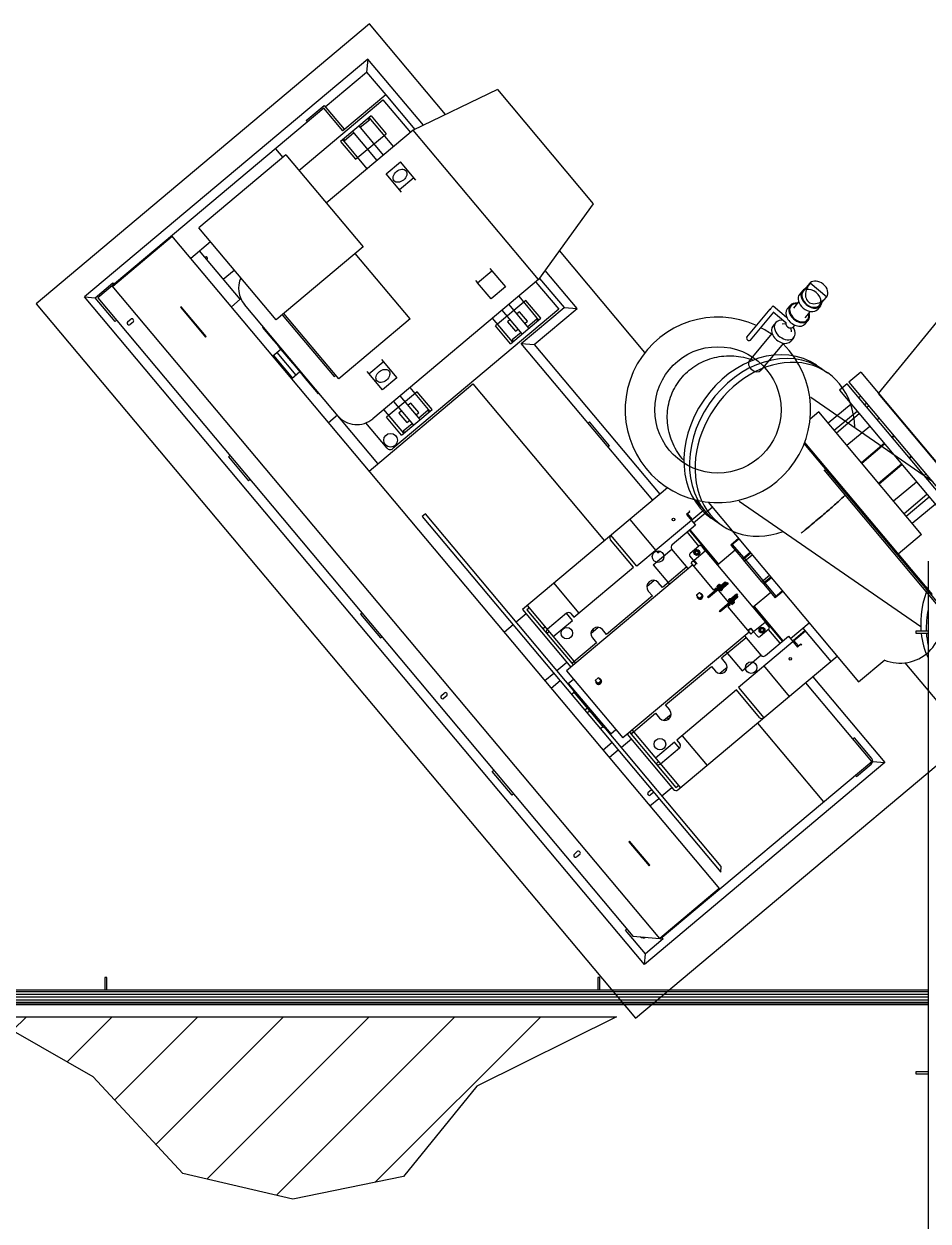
# Model space of a CAD drawing. Header units: metres. Extents: x 0 to 63075, y 0 to 44550.
# Drawn here: x 58190 to 58627, y 36761 to 37339 of the extents above; entities that cross this region are included whole.
import ezdxf

# ---------------------------------------------------------------- set-up
doc = ezdxf.new("R2010")
doc.units = ezdxf.units.M
doc.header["$LTSCALE"] = 75
for name, color, linetype in [('GSB', 7, 'Continuous'), ('ML6', 1, 'Continuous'), ('SL1', 8, 'Continuous')]:
    doc.layers.add(name, color=color, linetype=linetype)

# ---------------------------------------------------------------- blocks, each defined once
blk = doc.blocks.new('A$C6bae614f')
at = {"layer": 'SL1'}
h = blk.add_hatch(dxfattribs=at)
h.set_pattern_fill('_USER', color=256, scale=195, angle=44.9981, style=0, pattern_type=0)
h.set_pattern_definition([(44.99813, (326091.56, -18363.04), (-137.8813, 137.89033), [])])
h.paths.add_polyline_path([(401544.6, 20273.8), (403565.6, 20273.7), (403117.1, 20050.1), (402880.6, 19759.8), (402524.8, 19687), (402170.7, 19769.5), (401881.8, 20080.2)])
for p, q in [((402771, 23467.3), (401698.6, 22567.4)), ((403015.7, 23175.7), (402771, 23467.3)), ((402765.8, 23354.5), (401854.2, 22589.6)), ((402765.8, 23354.5), (402762.1, 23312.2)), ((402944.7, 23141.3), (402765.8, 23354.5)), ((402628.8, 23200.4), (402762.1, 23312.2)), ((402762.1, 23312.2), (402823.3, 23239.4)), ((402543.7, 22996.3), (402814.4, 23223.5)), ((402823.3, 23239.4), (402685.4, 23123.7)), ((402814.4, 23223.5), (402903, 23117.9)), ((402823.3, 23239.4), (402916.8, 23127.9)), ((403182.8, 23256.3), (402912.1, 23125.6)), ((403182.8, 23256.3), (403491.3, 22888.6)), ((402624.2, 23196.5), (401896.5, 22585.9)), ((402567.5, 23156.8), (402625, 23205)), ((402685.4, 23123.7), (402624.2, 23196.5)), ((402625, 23205), (402689.3, 23128.4)), ((402567.5, 23156.8), (402571.4, 23152.2)), ((402776.2, 23171.8), (402678.1, 23089.5)), ((402741.7, 23135.1), (402770.8, 23159.4)), ((402770.8, 23159.4), (402766.9, 23164)), ((402769.3, 23166), (402848.2, 23072)), ((402776.2, 23171.8), (402824.4, 23114.3)), ((402912.1, 23125.6), (402632.2, 22890.8)), ((402684.7, 23124.5), (402689.3, 23128.4)), ((402691.2, 23092.7), (402720.3, 23117.1)), ((402716.4, 23121.7), (402795.3, 23027.6)), ((402726.3, 23032.1), (402824.4, 23114.3)), ((402816.8, 23045.6), (402737.9, 23139.7)), ((402912.2, 23125.6), (402912.1, 23125.6)), ((403315.6, 22644.8), (402912.2, 23125.6)), ((402678.1, 23089.5), (402726.3, 23032.1)), ((402763.9, 23001.3), (402685, 23095.3)), ((402687.4, 23097.3), (402691.2, 23092.7)), ((402501.9, 23046.1), (402222.2, 22811.4)), ((402468.7, 23066), (402492.3, 23038)), ((402501.9, 23046.1), (402750.4, 22750)), ((402824.7, 22985.6), (402870.7, 23024.1)), ((402920.4, 22964.9), (402870.7, 23024.1)), ((402874.4, 22926.4), (402824.7, 22985.6)), ((402914.3, 22972.2), (402868.3, 22933.6)), ((403491.3, 22888.6), (403315.6, 22644.8)), ((402470.6, 22515.3), (402222.2, 22811.4)), ((401944.9, 22623.9), (402136.4, 22784.6)), ((403898.3, 20684.6), (402135.1, 22786.1)), ((402259.8, 22766.6), (402196.2, 22713.3)), ((402355.1, 22581.5), (402224.6, 22737)), ((402750.4, 22750), (402470.6, 22515.3)), ((402902.2, 22518.3), (402725.4, 22729)), ((403657.7, 22410.5), (403382.8, 22738.1)), ((402300.7, 22646.3), (402335.9, 22675.8)), ((403315.6, 22644.8), (402782, 22197.1)), ((403118.8, 22635), (403164.8, 22673.6)), ((403158.7, 22680.9), (403208.4, 22621.7)), ((403315.6, 22644.8), (403315.6, 22644.8)), ((403318.6, 22649), (403397.2, 22555.3)), ((403439.5, 22551.6), (403336.7, 22674.1)), ((401888, 22586.6), (401945.5, 22634.8)), ((403705.5, 20525.5), (401943.6, 22625.4)), ((401949.3, 22630.2), (401945.5, 22634.8)), ((403112.8, 22642.3), (403118.8, 22635)), ((403162.4, 22583.1), (403118.8, 22635)), ((403208.4, 22621.7), (403162.4, 22583.1)), ((403306.4, 22637.1), (403380, 22549.3)), ((404164.3, 22608.8), (404154.9, 22597.5)), ((404166.8, 22606.8), (404189, 22633.3)), ((404189.8, 22634.2), (404242.7, 22589.8)), ((401698.6, 22567.4), (403626.8, 20269.2)), ((401854.2, 22589.6), (401888, 22586.6)), ((403656, 20442.2), (401854.2, 22589.6)), ((401952.3, 22510), (401888, 22586.6)), ((401896.5, 22585.9), (403618.9, 20533.1)), ((402326.7, 22557.8), (402355.1, 22581.5)), ((402357.3, 22583.4), (402355.1, 22581.5)), ((403274.3, 22578.1), (403176.3, 22495.8)), ((403251.6, 22591.2), (403315.6, 22514.9)), ((403322.5, 22520.6), (403274.3, 22578.1)), ((404152.2, 22573.2), (404135.5, 22553.3)), ((404219.7, 22562.4), (404241.9, 22588.8)), ((404409.4, 22278.6), (404666.7, 22594.1)), ((402165.5, 22557.7), (402163.2, 22555.8)), ((402163.2, 22555.8), (402243.6, 22460.1)), ((402245.9, 22462), (402165.5, 22557.7)), ((402798.6, 22053), (402368.7, 22565.3)), ((402490.5, 22531.9), (402657.6, 22332.7)), ((402672.3, 22325.5), (402495.6, 22536.2)), ((403380, 22549.3), (402845.9, 22101.1)), ((403262.8, 22470.5), (403198.7, 22546.8)), ((403284.2, 22488.5), (403220.2, 22564.8)), ((403254.1, 22541.5), (403245.7, 22534.5)), ((403279.8, 22510.9), (403254.1, 22541.5)), ((403259.4, 22439.6), (403397.2, 22555.3)), ((403301.6, 22435.9), (403439.5, 22551.6)), ((403397.2, 22555.3), (403439.5, 22551.6)), ((403985.3, 22459.7), (404060.7, 22549.5)), ((403996.8, 22450.1), (404072.2, 22539.9)), ((404060.7, 22549.5), (404070.3, 22561)), ((404060.7, 22549.5), (404062.3, 22548.1)), ((404070.3, 22561), (404113.7, 22524.6)), ((404070.5, 22541.2), (404111, 22507.3)), ((404115.6, 22550.7), (404125.1, 22562)), ((404189.2, 22542.2), (404172.5, 22522.3)), ((404222.1, 22560.3), (404212.7, 22549)), ((401952.3, 22510), (401956.9, 22513.9)), ((401993.5, 22509.9), (402002.7, 22517.6)), ((402010.4, 22508.4), (402001.2, 22500.7)), ((402427.3, 22490.8), (402429.6, 22492.7)), ((402427.3, 22490.8), (402462.2, 22449.2)), ((402902.2, 22518.3), (402672.3, 22325.5)), ((403231.4, 22444.2), (403167.3, 22520.5)), ((403224.5, 22438.4), (403176.3, 22495.8)), ((403224.2, 22516.5), (403215.8, 22509.4)), ((403215.8, 22509.4), (403241.5, 22478.8)), ((403224.5, 22438.4), (403322.5, 22520.6)), ((403271.4, 22503.8), (403279.8, 22510.9)), ((403309.4, 22517.5), (403280.4, 22493.1)), ((403313.3, 22512.9), (403309.4, 22517.5)), ((404078.6, 22506.7), (404069.2, 22495.4)), ((404110.9, 22502.8), (404098.7, 22501.5)), ((404173.4, 22502.3), (404182.9, 22513.5)), ((402228, 22483.3), (402225.7, 22481.4)), ((402245.9, 22462), (402243.6, 22460.1)), ((402453, 22460.1), (402455.3, 22462)), ((402462.2, 22449.2), (402464.5, 22451.1)), ((403258.9, 22475.1), (403229.9, 22450.7)), ((403241.5, 22478.8), (403249.9, 22485.8)), ((404066.5, 22471.1), (403993.5, 22384.1)), ((404127, 22489.2), (404127.8, 22477.1)), ((404136.4, 22458.2), (404127, 22446.9)), ((402486.2, 22420.6), (402460.1, 22398.7)), ((402463.3, 22447.8), (402462.2, 22449.2)), ((402465.6, 22449.8), (402463.3, 22447.8)), ((402463.3, 22447.8), (402479, 22429.2)), ((402479.7, 22433), (402477.4, 22431.1)), ((402479, 22429.2), (402477.4, 22431.1)), ((402479, 22429.2), (402481.3, 22431.1)), ((402479, 22429.2), (402479.9, 22428)), ((402479.9, 22428), (402482.2, 22429.9)), ((402479.9, 22428), (402523.4, 22376.3)), ((402492.6, 22412.9), (402494.9, 22414.9)), ((402494.5, 22410.6), (402492.6, 22412.9)), ((402496.8, 22412.6), (402494.5, 22410.6)), ((403229.9, 22450.7), (403233.7, 22446.1)), ((403233.7, 22446.1), (403231.4, 22444.2)), ((403259.4, 22439.6), (403301.6, 22435.9)), ((403682.6, 21935.1), (403259.4, 22439.6)), ((403301.6, 22435.9), (403705.6, 21954.4)), ((404103.5, 22440.1), (404030.5, 22353.1)), ((402462.4, 22400.6), (402523.5, 22327.9)), ((402535.4, 22337.9), (402474.3, 22410.6)), ((402510.2, 22396.6), (402507.9, 22394.7)), ((402512.4, 22394.1), (402510.1, 22392.1)), ((402523.4, 22376.3), (402525.7, 22378.2)), ((402525.5, 22373.7), (402523.4, 22376.3)), ((402527.8, 22375.7), (402525.5, 22373.7)), ((402769.5, 22341.9), (402815.5, 22380.5)), ((402809.4, 22387.8), (402859.1, 22328.6)), ((402547.2, 22347.8), (402521.2, 22326)), ((402525.5, 22373.7), (402553.5, 22340.4)), ((402538.9, 22357.8), (402541.2, 22359.7)), ((402543.1, 22357.4), (402540.8, 22355.5)), ((402553.5, 22340.4), (402555.8, 22342.3)), ((402553.5, 22340.4), (402556.1, 22337.3)), ((402554.5, 22339.2), (402556.8, 22341.1)), ((402558.4, 22339.2), (402556.1, 22337.3)), ((402556.1, 22337.3), (402570.1, 22320.6)), ((402657.6, 22332.7), (402662.7, 22337)), ((402813.1, 22290), (402763.4, 22349.2)), ((404209.8, 22369.4), (404245.4, 22344.9)), ((404352.2, 22346.7), (404313.9, 22314.6)), ((404352.2, 22346.7), (404695.1, 21938.1)), ((402570.1, 22320.6), (402572.4, 22322.5)), ((402570.1, 22320.6), (402571.2, 22319.2)), ((402571.2, 22319.2), (402573.5, 22321.2)), ((402571.2, 22319.2), (402606.1, 22277.6)), ((402580.4, 22308.3), (402582.7, 22310.2)), ((402770.2, 22029.2), (403103.8, 22309.1)), ((402859.1, 22328.6), (402813.1, 22290)), ((402901.5, 22297.4), (402965.5, 22221.1)), ((403103.8, 22309.1), (403527.1, 21804.6)), ((404308.6, 22309.6), (404284.1, 22289)), ((404652.5, 21899.7), (404308.6, 22309.6)), ((404313.9, 22314.6), (404656.7, 21906)), ((402606.1, 22277.6), (402608.4, 22279.6)), ((402924.2, 22284.4), (402826.2, 22202.1)), ((402934.1, 22194.8), (402870.1, 22271.1)), ((402972.4, 22226.9), (402924.2, 22284.4)), ((404191.3, 22266.5), (404584.6, 21995.1)), ((404284.1, 22289), (404628, 21879.2)), ((404345.4, 22265.8), (404350.9, 22270.4)), ((404637.9, 22006.2), (404409.4, 22278.6)), ((402881.3, 22150.4), (402817.2, 22226.7)), ((402848.7, 22253.1), (402912.7, 22176.8)), ((402874.1, 22222.7), (402865.7, 22215.7)), ((402874.4, 22144.6), (402972.4, 22226.9)), ((402904, 22247.8), (402895.6, 22240.7)), ((402929.7, 22217.2), (402904, 22247.8)), ((402959.3, 22223.7), (402930.3, 22199.4)), ((402963.2, 22219.1), (402959.3, 22223.7)), ((404247.5, 22183.7), (404320.9, 22245.2)), ((404266.8, 22160.7), (404340.1, 22222.2)), ((404364.6, 22242.8), (404370.2, 22247.5)), ((404371.7, 22234.4), (404377.2, 22239.1)), ((402668.1, 22208.5), (402639.7, 22184.7)), ((402828, 22102.7), (402759.8, 22184)), ((402874.4, 22144.6), (402826.2, 22202.1)), ((402865.7, 22215.7), (402891.4, 22185)), ((402891.4, 22185), (402899.8, 22192.1)), ((402921.3, 22210.1), (402929.7, 22217.2)), ((403479, 22187.2), (403474.4, 22183.3)), ((403543.2, 22110.6), (403479, 22187.2)), ((404217.3, 22219.7), (404189.2, 22196.1)), ((404548.1, 21825.4), (404217.3, 22219.7)), ((404273.8, 22152.3), (404347.1, 22213.9)), ((404405.3, 22194.4), (404410.8, 22199)), ((402908.8, 22181.4), (402879.8, 22157)), ((402879.8, 22157), (402883.6, 22152.4)), ((402883.6, 22152.4), (402881.3, 22150.4)), ((404307.4, 22112.3), (404380.8, 22173.8)), ((404451.8, 22138.9), (404457.4, 22143.6)), ((403543.2, 22110.6), (403538.6, 22106.7)), ((404616.1, 21586.6), (404170.4, 22117.8)), ((404171.6, 22120.8), (404581.9, 21631.9)), ((404354, 22056.8), (404427.3, 22118.3)), ((404355.7, 22054.7), (404429, 22116.3)), ((404453.6, 22136.8), (404459.1, 22141.5)), ((402322.1, 22078.6), (402317.5, 22074.8)), ((402317.5, 22074.8), (402381.8, 21998.1)), ((404507.5, 22072.5), (404513.1, 22077.2)), ((404509.3, 22070.4), (404514.8, 22075.1)), ((404233.5, 22032.8), (404611.3, 21582.5)), ((404409.7, 21990.4), (404483, 22051.9)), ((404411.4, 21988.3), (404484.8, 22049.9)), ((402381.8, 21998.1), (402386.4, 22002)), ((404457.9, 21932.8), (404531.3, 21994.4)), ((404555.8, 22015), (404561.4, 22019.6)), ((403730.4, 21975.2), (403264, 21583.8)), ((404491.6, 21892.8), (404564.9, 21954.3)), ((403813.6, 21862.3), (403874.1, 21913)), ((403820, 21936.3), (403853.8, 21896)), ((403860.6, 21929.1), (404345.2, 21351.5)), ((403960.5, 21932), (404545.3, 21528.6)), ((404498.6, 21884.4), (404571.9, 21946)), ((404517.9, 21861.4), (404591.2, 21923)), ((402951, 21891.5), (402941, 21883.2)), ((402941, 21883.2), (403901.6, 20738.3)), ((403429.8, 21320.9), (402951, 21891.5)), ((403609.2, 21873.5), (403692.8, 21773.9)), ((403847.4, 21903.7), (403631.7, 21722.7)), ((403800.2, 21896.9), (403791, 21889.2)), ((403791, 21889.2), (403820, 21854.6)), ((403794.9, 21892.3), (403802.5, 21898.8)), ((403811, 21873.1), (403794.9, 21892.3)), ((403800.5, 21901.2), (403800.2, 21896.9)), ((403802.5, 21898.8), (403800.5, 21901.2)), ((403870.9, 21878.1), (403906.4, 21853.6)), ((403820, 21854.6), (403745.7, 21792.2)), ((403893.5, 21728.1), (403800.9, 21838.5)), ((403802, 21839.5), (403894.6, 21729.1)), ((403620.9, 21720.1), (403546.9, 21808.2)), ((403631.7, 21722.7), (403548.2, 21822.3)), ((403793.2, 21832.1), (403830.5, 21787.7)), ((403959, 21811.9), (403934.1, 21791)), ((403960.2, 21810.4), (403935.3, 21789.5)), ((404548.1, 21825.4), (404472.6, 21762.1)), ((403684.3, 21727.7), (403744.5, 21778.2)), ((403694.7, 21771.6), (403699.2, 21766.3)), ((403699.2, 21766.3), (403705.3, 21771.4)), ((403797.2, 21715.3), (403744.5, 21778.2)), ((403803.3, 21764.9), (403830.9, 21788)), ((403815.9, 21742.1), (403851.9, 21772.3)), ((403819.1, 21766.2), (403821.1, 21771.7)), ((403819.1, 21766.2), (403822.8, 21761.8)), ((403821.1, 21771.7), (403823.8, 21772.1)), ((403822.8, 21761.8), (403825.8, 21762.3)), ((403826.8, 21772.7), (403823.8, 21772.1)), ((403828.5, 21762.8), (403825.8, 21762.3)), ((403826.8, 21772.7), (403830.5, 21768.2)), ((403830.5, 21768.2), (403828.5, 21762.8)), ((403839.3, 21787.3), (403850.9, 21773.5)), ((403850.9, 21773.5), (403851.9, 21772.3)), ((403853, 21773.3), (403851.8, 21772.3)), ((404045.2, 21544.2), (403853, 21773.3)), ((403948.3, 21774.1), (403892, 21726.9)), ((403934.1, 21791), (403935.3, 21789.5)), ((403935.3, 21789.5), (403971.1, 21746.9)), ((403939.9, 21793.3), (403938.7, 21794.8)), ((403975.6, 21750.8), (403939.9, 21793.3)), ((403971.1, 21746.9), (403995.9, 21767.8)), ((403973, 21744.6), (403997.9, 21765.5)), ((403975.6, 21750.8), (403995.9, 21767.8)), ((403977.6, 21739.1), (404002.5, 21760)), ((403811.3, 21727.2), (403405.3, 21386.6)), ((403428.6, 21558.8), (403620.9, 21720.1)), ((403684.3, 21727.7), (403737, 21664.9)), ((403792.7, 21720.7), (403713.8, 21654.5)), ((403814.1, 21742.6), (403802.5, 21756.4)), ((403815.1, 21741.5), (403805.9, 21733.8)), ((403879.5, 21646), (403805.9, 21733.8)), ((403815.1, 21741.5), (403814.1, 21742.6)), ((403815.9, 21742.1), (403814.3, 21740.8)), ((403823.4, 21730), (403814.3, 21740.8)), ((403815.3, 21739.6), (403816.8, 21740.9)), ((403816.8, 21740.9), (403815.3, 21739.6)), ((403824.9, 21731.3), (403815.9, 21742.1)), ((403815.9, 21724.9), (403821.3, 21729.4)), ((403815.9, 21724.9), (403816.5, 21724.2)), ((403821.9, 21728.7), (403816.5, 21724.2)), ((403821.9, 21728.7), (403821.3, 21729.4)), ((403824.9, 21731.3), (403823.4, 21730)), ((403975.6, 21750.8), (403971.1, 21746.9)), ((403973, 21744.6), (403971.1, 21746.9)), ((403973, 21744.6), (404033.2, 21672.9)), ((403975.6, 21750.8), (403977.6, 21748.5)), ((404037.8, 21676.8), (403977.6, 21748.5)), ((404568.7, 21739.7), (404568.6, 18493.3)), ((404033.2, 21672.9), (404058.1, 21693.8)), ((404062.7, 21688.2), (404037.8, 21667.3)), ((404064.6, 21685.9), (404039.7, 21665.1)), ((403445.4, 21572.9), (403365.1, 21668.7)), ((403663.6, 21658.1), (403686.8, 21677.6)), ((403668.4, 21643.2), (403681.6, 21627.5)), ((403713.8, 21654.5), (403700.6, 21670.2)), ((403859.3, 21624.9), (403916, 21672.5)), ((403919.1, 21668.8), (403862.4, 21621.3)), ((403887.1, 21652.5), (403879.5, 21646)), ((403887.1, 21652.5), (403889.2, 21650)), ((403903.3, 21663.4), (403888.9, 21651.3)), ((403889.1, 21652.1), (403888.9, 21651.3)), ((403888.9, 21651.3), (403889.7, 21650.4)), ((403889.1, 21652.1), (403902.5, 21663.4)), ((403891.3, 21659.4), (403889.3, 21657.7)), ((403889.5, 21657.4), (403889.3, 21657.7)), ((403889.3, 21657.7), (403889.3, 21657.7)), ((403889.5, 21657.4), (403891.6, 21654.9)), ((403896.9, 21664.1), (403891.3, 21659.4)), ((403891.6, 21654.9), (403899.3, 21661.3)), ((403892, 21655.3), (403892.4, 21654.9)), ((403892.3, 21646.3), (403892.9, 21645.6)), ((403892.9, 21645.6), (403922.1, 21670.1)), ((403892.9, 21645.6), (403926.3, 21605.7)), ((403893.4, 21660.6), (403895.4, 21658.1)), ((403925.2, 21666.4), (403896, 21641.9)), ((403897.2, 21663.8), (403896.9, 21664.1)), ((403896.9, 21664.1), (403896.9, 21664.1)), ((403899.3, 21661.3), (403897.2, 21663.8)), ((403898.3, 21650.1), (403897.7, 21650.9)), ((403899.2, 21660.6), (403898.8, 21661)), ((403902.5, 21645.1), (403901.4, 21646.5)), ((403902.2, 21654.6), (403902.8, 21653.9)), ((403903.3, 21663.4), (403902.5, 21663.4)), ((403902.5, 21645.1), (403907, 21648.9)), ((403902.5, 21645.1), (403903.9, 21645)), ((403904.1, 21662.4), (403903.3, 21663.4)), ((403906.9, 21647.5), (403903.9, 21645)), ((403905.9, 21650.2), (403907, 21648.9)), ((403906.9, 21647.5), (403907, 21648.9)), ((403916, 21672.5), (403919.1, 21668.8)), ((403922.1, 21670.1), (403925.2, 21666.4)), ((404033.2, 21672.9), (404037.8, 21667.3)), ((404042.4, 21671.2), (404037.8, 21676.8)), ((404039.7, 21665.1), (404037.8, 21667.3)), ((404037.8, 21667.3), (404039.7, 21665.1)), ((404039.7, 21665.1), (404075.5, 21622.5)), ((404080.1, 21626.3), (404042.4, 21671.2)), ((404044.3, 21668.9), (404042.4, 21671.2)), ((404100.4, 21643.4), (404075.5, 21622.5)), ((403681.6, 21627.5), (403533.7, 21503.5)), ((403823.6, 21628.7), (403833.5, 21617)), ((403833.6, 21637.6), (403823.7, 21629.4)), ((403825.6, 21626.4), (403825.6, 21626.3)), ((403828, 21619.3), (403828, 21619.4)), ((403832.1, 21619.4), (403841.9, 21627.7)), ((403834.1, 21616.9), (403832.1, 21619.4)), ((403834, 21616.7), (403833.6, 21616.8)), ((403834.2, 21616.8), (403834.1, 21616.9)), ((403834.2, 21637.6), (403844.1, 21625.9)), ((403834.2, 21616.8), (403844.1, 21625.1)), ((403836.2, 21635.3), (403836.2, 21635.3)), ((403842.7, 21631.6), (403842.7, 21631.7)), ((403844, 21625.2), (403844.1, 21625.1)), ((403844.3, 21625.7), (403844.2, 21625.3)), ((403862.4, 21621.3), (403859.3, 21624.9)), ((403897.1, 21579.9), (403953.8, 21627.5)), ((403956.9, 21623.8), (403900.2, 21576.2)), ((403923.3, 21609.4), (403952.5, 21633.9)), ((403955.5, 21630.2), (403926.3, 21605.7)), ((403926.3, 21605.7), (403927, 21605)), ((403932.1, 21619), (403927.6, 21615.2)), ((403927.6, 21615.2), (403927.7, 21616.7)), ((403927.6, 21615.2), (403928.7, 21613.9)), ((403927.7, 21616.7), (403930.7, 21619.1)), ((403930.7, 21619.1), (403932.1, 21619)), ((403931.3, 21600.7), (403945.7, 21612.8)), ((403931.8, 21610.3), (403932.4, 21609.5)), ((403933.2, 21617.7), (403932.1, 21619)), ((403945.5, 21612), (403932.1, 21600.8)), ((403943, 21609.2), (403935.3, 21602.8)), ((403936.9, 21613.3), (403936.3, 21614)), ((403937.7, 21600), (403943.3, 21604.8)), ((403941.2, 21603.6), (403939.2, 21606)), ((403942.2, 21609.3), (403942.6, 21608.9)), ((403943, 21609.2), (403945.3, 21606.4)), ((403943.3, 21604.8), (403945.3, 21606.4)), ((403945.7, 21612.8), (403944.9, 21613.8)), ((403945.3, 21606.4), (403945, 21606.8)), ((403945.3, 21606.4), (403945.3, 21606.4)), ((403945.5, 21612), (403945.7, 21612.8)), ((403952.5, 21633.9), (403955.5, 21630.2)), ((403953.8, 21627.5), (403956.9, 21623.8)), ((404062.5, 21637.9), (404006.2, 21590.7)), ((404075.5, 21622.5), (404076.7, 21621)), ((404101.6, 21641.9), (404076.7, 21621)), ((404081.3, 21624.9), (404080.1, 21626.3)), ((402746.6, 21572.7), (402742, 21568.8)), ((402742, 21568.8), (402806.3, 21492.2)), ((403275.8, 21569.7), (403243.7, 21542.7)), ((403264, 21583.8), (403419.5, 21398.5)), ((403285.7, 21589), (403278, 21582.6)), ((403278, 21582.6), (403427.2, 21404.9)), ((403434.8, 21411.3), (403279.3, 21596.7)), ((403404.8, 21571.5), (403343.6, 21520.1)), ((403424.1, 21548.5), (403404.8, 21571.5)), ((403418.9, 21570.3), (403428.6, 21558.8)), ((403900.2, 21576.2), (403897.1, 21579.9)), ((403932.1, 21598.8), (403924.5, 21592.4)), ((403924.5, 21592.4), (403998.1, 21504.7)), ((403930.1, 21601.3), (403932.1, 21598.8)), ((403930.5, 21601.7), (403931.3, 21600.7)), ((403931.3, 21600.7), (403932.1, 21600.8)), ((403937.4, 21600.4), (403935.3, 21602.8)), ((403935.8, 21603.2), (403935.4, 21603.5)), ((403937.7, 21600), (403937.4, 21600.4)), ((403937.7, 21600), (403937.7, 21600)), ((404100.4, 21481.5), (404007.8, 21591.9)), ((404008.9, 21592.9), (404101.5, 21482.5)), ((403233.7, 21534.3), (403205.4, 21510.5)), ((403337.1, 21527.8), (403329.5, 21521.3)), ((403362.8, 21497.1), (403424.1, 21548.5)), ((404007.3, 21512.4), (404044, 21543.3)), ((404044, 21543.2), (404045.2, 21544.2)), ((404044, 21543.3), (404045, 21542.1)), ((404045, 21542.1), (404056.6, 21528.3)), ((404126, 21489.9), (404186.5, 21540.7)), ((402806.3, 21492.2), (402810.9, 21496.1)), ((403350, 21512.4), (403342.3, 21506)), ((403483.5, 21507), (403506.8, 21526.5)), ((403488.4, 21492.2), (403501.6, 21476.5)), ((403493.6, 21515.5), (403489.5, 21520.4)), ((403533.7, 21503.5), (403520.6, 21519.2)), ((403992.6, 21511.2), (403586.6, 21170.5)), ((403904, 21427.7), (403982.9, 21494)), ((404174.2, 21514.2), (403958.5, 21333.2)), ((403978.4, 21499.3), (404031.1, 21436.5)), ((403995.9, 21521.3), (403990.5, 21516.8)), ((403990.5, 21516.8), (403991.1, 21516.1)), ((403991.1, 21516.1), (403996.5, 21520.6)), ((403996.5, 21520.6), (403995.9, 21521.3)), ((403998.9, 21523.9), (403997.4, 21522.6)), ((404006.5, 21511.8), (403997.4, 21522.6)), ((404007.3, 21512.4), (403998.1, 21504.7)), ((404008, 21513.1), (403998.9, 21523.9)), ((404007, 21514.2), (404005.5, 21512.9)), ((404005.5, 21512.9), (404007, 21514.2)), ((404008, 21513.1), (404006.5, 21511.8)), ((404008.2, 21511.3), (404007.3, 21512.4)), ((404019.8, 21497.5), (404008.2, 21511.3)), ((404055.8, 21519.9), (404028.3, 21496.7)), ((404030.6, 21521.9), (404028.6, 21516.5)), ((404028.6, 21516.5), (404032.4, 21512.1)), ((404030.6, 21521.9), (404036.3, 21522.9)), ((404033.3, 21522.4), (404030.6, 21521.9)), ((404035.3, 21512.6), (404032.4, 21512.1)), ((404033.3, 21522.4), (404036.3, 21522.9)), ((404035.3, 21512.6), (404038, 21513.1)), ((404036.3, 21522.9), (404040, 21518.5)), ((404038, 21513.1), (404040, 21518.5)), ((404045.2, 21435.3), (404119.5, 21497.6)), ((404092.7, 21475.1), (404055.5, 21519.5)), ((404119.5, 21497.6), (404148.6, 21463)), ((404136.2, 21485.5), (404172.6, 21516)), ((404166.2, 21523.7), (404256.2, 21416.4)), ((404529.6, 21514.3), (404529.6, 21508)), ((404568.7, 21514.3), (404529.6, 21514.3)), ((404529.6, 21508), (404568.7, 21508)), ((403501.6, 21476.5), (403422.7, 21410.3)), ((404152.3, 21466.3), (404136.2, 21485.5)), ((404148.6, 21463), (404157.8, 21470.7)), ((404160, 21472.7), (404152.3, 21466.3)), ((404157.8, 21470.7), (404162, 21470.3)), ((404162, 21470.3), (404160, 21472.7)), ((403374.2, 21387.2), (403406.3, 21414.2)), ((403430.3, 21416.7), (403422.7, 21410.3)), ((403764, 21003.5), (404276.5, 21433.5)), ((403917.2, 21412), (403904, 21427.7)), ((403918.3, 21448.9), (403971, 21386)), ((403971, 21386), (404031.1, 21436.5)), ((404345.2, 21351.5), (404429.4, 21422.1)), ((404699.3, 21169.1), (404495.5, 21412.1)), ((403335.9, 21355), (403364.2, 21378.8)), ((403405.3, 21386.6), (403586.6, 21170.5)), ((403724, 21276.7), (403871.9, 21400.7)), ((403871.9, 21400.7), (403885, 21385)), ((403922.1, 21397.2), (403898.8, 21377.7)), ((404038.7, 21403.7), (404122.2, 21304.1)), ((403356, 21331), (403384.3, 21354.8)), ((403411, 21345.7), (403427.8, 21359.8)), ((403411, 21345.7), (403547.4, 21183.3)), ((403497.3, 21354.9), (403507.1, 21343.2)), ((403507.2, 21363.8), (403497.4, 21355.6)), ((403499.2, 21352.6), (403499.2, 21352.5)), ((403501.7, 21345.5), (403501.6, 21345.5)), ((403505.7, 21345.6), (403515.6, 21353.9)), ((403507.8, 21343.1), (403505.7, 21345.6)), ((403507.2, 21342.9), (403507.7, 21342.9)), ((403507.9, 21343), (403507.8, 21343.1)), ((403507.9, 21363.8), (403517.7, 21352.1)), ((403507.9, 21343), (403517.7, 21351.3)), ((403509.9, 21361.5), (403509.8, 21361.5)), ((403516.4, 21357.8), (403516.3, 21357.9)), ((403517.6, 21351.4), (403517.7, 21351.3)), ((403517.9, 21351.5), (403517.9, 21351.9)), ((404387.5, 21095.1), (404175, 21348.3)), ((404197.9, 21367.6), (404429.7, 21091.4)), ((403002.7, 21307.2), (403011.9, 21314.9)), ((403019.6, 21305.7), (403010.4, 21298)), ((403429.6, 21317.2), (403421.6, 21310.4)), ((403427.9, 21319.3), (403431, 21321.9)), ((403427.9, 21319.3), (403524.3, 21204.4)), ((403952.5, 21324.8), (403760.2, 21163.5)), ((404026.4, 21236.7), (403952.5, 21324.8)), ((403958.5, 21333.2), (404040.5, 21235.5)), ((403472.3, 21266.4), (403464.2, 21259.7)), ((403479.9, 21257.3), (403471.8, 21250.5)), ((403737.2, 21261), (403724, 21276.7)), ((403612.9, 21183.5), (403691.8, 21249.7)), ((403691.8, 21249.7), (403705, 21234)), ((403742.1, 21246.2), (403718.8, 21226.6)), ((403728.9, 21235.1), (403733, 21230.2)), ((403522.5, 21206.5), (403514.4, 21199.7)), ((403524.3, 21204.4), (403527.4, 21207)), ((403903.2, 20756.6), (403526.2, 21206)), ((403547.4, 21183.3), (403564.1, 21197.3)), ((403600.8, 21182.4), (403749.9, 21004.7)), ((403608.4, 21188.9), (403757.5, 21011.1)), ((403620.6, 21189.9), (403612.9, 21183.5)), ((403616.1, 21195.3), (403771.6, 21009.9)), ((404019.5, 21217.8), (404232, 20964.6)), ((403551.7, 21155.4), (403523.3, 21131.6)), ((403613.9, 21166.7), (403581.8, 21139.7)), ((403626.8, 20269.2), (404699.3, 21169.1)), ((403752.6, 21157.1), (403691.3, 21105.7)), ((403768.6, 21137.9), (403752.6, 21157.1)), ((403760.2, 21163.5), (403769.9, 21152)), ((403777.1, 21177.6), (403857.4, 21081.9)), ((404331.6, 21170.9), (404327, 21167.1)), ((404387.6, 21104.3), (404331.6, 21170.9)), ((403571.8, 21131.4), (403543.5, 21107.6)), ((403768.6, 21137.9), (403707.4, 21086.5)), ((403166.5, 21062.9), (403171.1, 21066.8)), ((404429.7, 21091.4), (403656, 20442.2)), ((403700.9, 21094.2), (403693.3, 21087.7)), ((403706.8, 20524), (404387.5, 21095.1)), ((404338.5, 21046.1), (404386, 21086)), ((404390.6, 21094.8), (404429.7, 21091.4)), ((403230.8, 20986.3), (403166.5, 21062.9)), ((404334.6, 21050.7), (404338.5, 21046.1)), ((403235.4, 20990.2), (403230.8, 20986.3)), ((403668.2, 20996.2), (403677.4, 21003.9)), ((403685.1, 20994.8), (403675.9, 20987)), ((403712.2, 20984.2), (403744.4, 21011.2)), ((403757.5, 21011.1), (403765.2, 21017.6)), ((403673.9, 20952.1), (403702.3, 20975.9)), ((403607.8, 20838.8), (403605.5, 20836.8)), ((403605.5, 20836.8), (403670.8, 20759)), ((403673.1, 20760.9), (403607.8, 20838.8)), ((403430.7, 20797), (403439.9, 20804.7)), ((403447.7, 20795.5), (403438.5, 20787.8)), ((403673.1, 20760.9), (403670.8, 20759)), ((403901.6, 20738.3), (403903.2, 20756.6)), ((403897, 20686.2), (403705.5, 20525.5)), ((403594.7, 20552.6), (403599.3, 20556.4)), ((403659, 20476), (403594.7, 20552.6)), ((403618.9, 20533.1), (403705.5, 20525.5)), ((403706.8, 20524), (403705.5, 20525.5)), ((403716.4, 20524.2), (403712.6, 20528.8)), ((403716.4, 20524.2), (403659, 20476)), ((403656, 20442.2), (403659, 20476)), ((401919.6, 20399.8), (401919.6, 20360.7)), ((401926, 20399.8), (401919.6, 20399.8)), ((401926, 20360.7), (401926, 20399.8)), ((403512, 20399.8), (403505.6, 20399.8)), ((403505.6, 20399.8), (403505.6, 20360.7)), ((403512, 20360.7), (403512, 20399.8)), ((398547.6, 20360.8), (404568.7, 20360.7)), ((404568.7, 20358.8), (398547.6, 20359)), ((404568.7, 20353.5), (398547.6, 20353.7)), ((404568.7, 20345.6), (398547.6, 20345.8)), ((404568.7, 20336.3), (398547.6, 20336.4)), ((404568.7, 20326.9), (398547.6, 20327.1)), ((404568.7, 20319), (398547.6, 20319.2)), ((404568.7, 20313.7), (398547.6, 20313.9)), ((404568.7, 20311.9), (398547.6, 20312)), ((404529.6, 20096.1), (404529.6, 20089.8)), ((404568.7, 20096.1), (404529.6, 20096.1)), ((404529.6, 20089.8), (404568.7, 20089.8))]:
    blk.add_line(p, q, dxfattribs=at)
blk.add_lwpolyline([(401544.6, 20273.8), (403565.6, 20273.7), (403117.1, 20050.1), (402880.6, 19759.8), (402524.8, 19687), (402170.7, 19769.5), (401881.8, 20080.2)], close=True, dxfattribs=at)
for centre, radius in [((403892.3, 22225.9), 203.2), ((402839.2, 22128.2), 22), ((403749.5, 21873.1), 4.19), ((403699.7, 21753.7), 18.6), ((403824.8, 21767.2), 9.4), ((403824.8, 21767.2), 8.74), ((403824.8, 21767.2), 5), ((404034.3, 21517.5), 9.4), ((403406.3, 21507.5), 18.6), ((404034.3, 21517.5), 8.74), ((404034.3, 21517.5), 5), ((403999.3, 21396.7), 18.6), ((404125.5, 21424.9), 4.19), ((403705.9, 21150.5), 18.6)]:
    blk.add_circle(centre, radius, dxfattribs=at)
for centre, radius, start, end in [((402244.1, 22712.3), 6, 319.5922, 120.4041), ((402430, 22616.7), 80, 155.1933, 219.9981), ((401997.4, 22505.3), 6, 129.9981, 309.9981), ((402006.6, 22513), 6, 309.9981, 129.9981), ((403892.3, 22225.9), 298.4, 65.3473, 45.3607), ((403892.3, 22225.9), 298.4, 54.6356, 62.3809), ((404126, 22504.5), 15.2, 169.4566, 336.7034), ((402730.6, 22258.4), 80, 219.9981, 309.9981), ((402837.7, 22110.9), 12.7, 219.9981, 309.9981), ((403554.6, 21814.7), 10, 129.9981, 219.9981), ((403752.1, 21784.6), 10, 129.9981, 219.9981), ((403807.1, 21760.3), 6, 129.9981, 219.9981), ((403834.7, 21783.4), 6, 39.9981, 129.9981), ((403684.5, 21656.7), 21, 39.9981, 219.9981), ((403411.3, 21563.9), 10, 39.9981, 129.9981), ((404478.9, 21545.5), 134.4, 247.7841, 18.6843), ((404052, 21524.5), 6, 309.9981, 39.9981), ((403350, 21512.4), 10, 129.9981, 219.9981), ((403504.5, 21505.7), 21, 39.9981, 219.9981), ((404024.4, 21501.3), 6, 219.9981, 309.9981), ((403901.1, 21398.5), 21, 219.9981, 39.9981), ((404038.8, 21442.9), 10, 219.9981, 309.9981), ((403006.5, 21302.6), 6, 129.9981, 309.9981), ((403015.7, 21310.3), 6, 309.9981, 129.9981), ((403721.1, 21247.5), 21, 219.9981, 39.9981), ((404034.1, 21243.2), 10, 219.9981, 309.9981), ((403762.2, 21145.6), 10, 309.9981, 39.9981), ((404377.6, 21095.9), 13, 309.9981, 39.9981), ((403700.9, 21094.2), 10, 219.9981, 309.9981), ((403672.1, 20991.6), 6, 129.9981, 309.9981), ((403681.3, 20999.4), 6, 120.4041, 129.9981), ((403681.3, 20999.4), 6, 309.9981, 319.5922), ((403757.5, 21011.1), 10, 219.9981, 309.9981), ((403434.6, 20792.4), 6, 129.9981, 309.9981), ((403443.8, 20800.1), 6, 309.9981, 129.9981), ((403653.1, 20545.2), 17.5, 234.3878, 295.6085)]:
    blk.add_arc(centre, radius, start, end, dxfattribs=at)
for centre, major_axis in [((402869.5, 22978.9), (-19.2, -16.1)), ((402814.3, 22335.2), (19.2, 16.1))]:
    blk.add_ellipse(centre, major_axis=major_axis, ratio=0.707107, dxfattribs=at)
for centre, major_axis, ratio, start_param, end_param in [((404215.9, 22611.5), (-26.5, 22.2), 0.701409, 3.165889, 6.258889), ((404193.2, 22584.6), (-28.9, 24.2), 0.701409, 5.869946, 7.853999), ((404193.2, 22584.6), (-26.5, 22.2), 0.701409, 0, 1.570814), ((404215.5, 22611), (31.7, 37.7), 0.701409, 1.5465, 4.736685), ((404193.2, 22584.6), (-26.5, 22.2), 0.701409, 3.63151, 5.793268), ((404193.2, 22584.6), (26.5, -22.2), 0.701409, 0.489918, 2.651675), ((404154, 22537.8), (-28.9, 24.2), 0.701409, 5.406537, 6.283168), ((404154, 22537.8), (-26.5, 22.2), 0.701409, 5.485729, 6.283168), ((404183.8, 22573.3), (-28.9, 24.2), 0.701409, 0, 1.570814), ((404193.2, 22584.6), (28.9, -24.2), 0.701409, 4.712406, 6.696424), ((404144.5, 22526.5), (28.9, -24.2), 0.701409, 3.141575, 6.283185), ((404154, 22537.8), (28.9, -24.2), 0.701409, 3.141575, 7.159834), ((404154, 22537.8), (26.5, -22.2), 0.701409, 3.141575, 7.080641), ((404183.8, 22573.3), (28.9, -24.2), 0.701409, 4.712406, 6.283185), ((404193.2, 22584.6), (26.5, -22.2), 0.701409, 4.712406, 6.283185), ((404098.1, 22471.2), (-28.9, 24.2), 0.701409, 6.283168, 9.424778), ((404107.5, 22482.4), (-28.9, 24.2), 0.701409, 6.283168, 10.597936), ((404107.5, 22482.4), (-28.9, 24.2), 0.701409, 5.348866, 6.283168), ((403991.1, 22454.9), (5.75, -4.82), 0.701409, 3.141575, 6.283185), ((404040.3, 22123.7), (-169.5, -245.7), 0.78763, 3.141593, 6.283185), ((404058.1, 22111.5), (-169.5, -245.7), 0.78763, 3.141593, 6.283185), ((404058.1, 22111.5), (169.5, 245.7), 0.78763, 0, 1.570796), ((404075.9, 22099.2), (169.5, 245.7), 0.78763, 5.461313, 7.853982), ((404012, 22368.6), (18.5, -15.5), 0.701409, 3.141593, 6.283185), ((404058.1, 22111.5), (-169.5, -245.7), 0.78763, 4.712389, 6.283185), ((404075.9, 22099.2), (-169.5, -245.7), 0.78763, 4.712389, 7.105058), ((404802.4, 21598), (-169.5, -245.7), 0.787859, 4.999844, 5.514168), ((403824, 21629), (-0.383, -0.321), 0.939693, 4.712389, 6.283185), ((403834.9, 21626), (-7.38, -6.19), 0.939693, 5.522514, 6.283185), ((403826.1, 21626.5), (-0.46, -0.386), 0.939693, 5.906071, 6.283185), ((403825.6, 21626.2), (0.0766, 0.0643), 0.34202, 4.712389, 6.283185), ((403834.9, 21626), (-7.38, -6.19), 0.939693, 0, 0.760671), ((403831.8, 21619.8), (-0.383, -0.321), 0.939693, 0, 1.570796), ((403833.4, 21616.9), (0.0766, 0.0643), 0.34202, 4.712389, 6.283185), ((403833.9, 21617.3), (-0.46, -0.386), 0.939693, 0, 0.377115), ((403833.8, 21617.3), (-0.383, -0.321), 0.939693, 0, 1.570796), ((403833.9, 21637.3), (0.383, 0.321), 0.939693, 0, 1.570796), ((403834.9, 21626), (7.38, 6.19), 0.939693, 3.951718, 5.47306), ((403833.9, 21617.3), (0.46, 0.386), 0.939693, 4.335274, 4.712389), ((403836, 21634.8), (0.46, 0.386), 0.939693, 0, 0.377115), ((403834.9, 21626), (7.38, 6.19), 0.939693, 0, 0.760671), ((403836.4, 21635.2), (-0.0766, -0.0643), 0.34202, 0, 1.570796), ((403841.6, 21628), (0.383, 0.321), 0.939693, 4.712389, 6.283185), ((403834.9, 21626), (7.38, 6.19), 0.939693, 5.522514, 6.283185), ((403843.7, 21625.6), (0.383, 0.321), 0.939693, 4.712389, 6.283185), ((403844.1, 21625.9), (-0.0766, -0.0643), 0.34202, 0, 1.570796), ((403843.7, 21625.5), (0.46, 0.386), 0.939693, 4.712389, 5.089504), ((403843.7, 21625.5), (0.46, 0.386), 0.939693, 5.906071, 6.283185), ((404820.2, 21585.8), (-169.5, -245.7), 0.787859, 5.218249, 5.468536), ((404820.2, 21585.8), (169.5, 245.7), 0.787859, 2.076656, 2.326943), ((404802.4, 21598), (-169.5, -245.7), 0.787859, 5.538061, 5.863159), ((404820.2, 21585.8), (-169.5, -245.7), 0.787859, 5.492101, 5.644754), ((403497.7, 21355.2), (-0.383, -0.321), 0.939693, 4.712389, 6.283185), ((403508.6, 21352.2), (-7.38, -6.19), 0.939693, 5.522514, 6.283185), ((403499.8, 21352.7), (-0.46, -0.386), 0.939693, 5.906071, 6.283185), ((403499.3, 21352.3), (0.0766, 0.0643), 0.34202, 4.712389, 6.283185), ((403508.6, 21352.2), (-7.38, -6.19), 0.939693, 0, 0.760671), ((403505.4, 21346), (-0.383, -0.321), 0.939693, 0, 1.570796), ((403507, 21343.1), (0.0766, 0.0643), 0.34202, 4.712389, 6.283185), ((403507.5, 21343.5), (-0.383, -0.321), 0.939693, 0, 1.570796), ((403507.5, 21343.5), (-0.46, -0.386), 0.939693, 0, 0.377115), ((403507.5, 21363.5), (0.383, 0.321), 0.939693, 0, 1.570796), ((403508.6, 21352.2), (7.38, 6.19), 0.939693, 3.951718, 5.47306), ((403507.5, 21343.5), (0.46, 0.386), 0.939693, 4.335274, 4.712389), ((403509.6, 21361), (0.46, 0.386), 0.939693, 0, 0.377115), ((403508.6, 21352.2), (7.38, 6.19), 0.939693, 0, 0.760671), ((403510, 21361.4), (-0.0766, -0.0643), 0.34202, 0, 1.570796), ((403515.3, 21354.2), (0.383, 0.321), 0.939693, 4.712389, 6.283185), ((403508.6, 21352.2), (7.38, 6.19), 0.939693, 5.522514, 6.283185), ((403517.3, 21351.7), (0.383, 0.321), 0.939693, 4.712389, 6.283185), ((403517.8, 21352.1), (-0.0766, -0.0643), 0.34202, 0, 1.570796), ((403517.4, 21351.7), (0.46, 0.386), 0.939693, 4.712389, 5.089504), ((403517.4, 21351.7), (0.46, 0.386), 0.939693, 5.906071, 6.283185)]:
    blk.add_ellipse(centre, major_axis=major_axis, ratio=ratio, start_param=start_param, end_param=end_param, dxfattribs=at)
for points, knots in [([(403783.1, 22062.7), (403781.2, 22064.9), (403779.3, 22067.1), (403777.5, 22069.4), (403770.8, 22077.6), (403764.7, 22086.4), (403759.2, 22095.6), (403753.9, 22104.6), (403749.1, 22114.1), (403745.1, 22123.9), (403741.2, 22133.5), (403738, 22143.4), (403735.5, 22153.6), (403733, 22163.6), (403731.3, 22173.8), (403730.4, 22184.1), (403729.5, 22194.2), (403729.3, 22204.5), (403729.9, 22214.8), (403730.6, 22224.9), (403732, 22235), (403734.2, 22244.9), (403736.3, 22254.8), (403739.2, 22264.5), (403742.9, 22274), (403746.5, 22283.4), (403750.9, 22292.5), (403756, 22301.3), (403761.1, 22310), (403766.8, 22318.4), (403773.2, 22326.2), (403779.6, 22334.1), (403786.6, 22341.5), (403794.2, 22348.4), (403801.7, 22355.2), (403809.8, 22361.4), (403818.3, 22366.9), (403826.8, 22372.5), (403835.7, 22377.4), (403845, 22381.5), (403854.3, 22385.8), (403864, 22389.3), (403873.8, 22392), (403883.8, 22394.8), (403893.9, 22396.9), (403904.1, 22398.1), (403914.5, 22399.4), (403925, 22399.9), (403935.3, 22399.7), (403945.9, 22399.4), (403956.4, 22398.3), (403966.7, 22396.5), (403977.4, 22394.7), (403987.7, 22392.1), (403997.7, 22388.8), (404000.5, 22387.9), (404003.3, 22386.9), (404006.1, 22385.9)], [0.0463856, 0.0463856, 0.0463856, 0.0463856, 0.0534158, 0.0534158, 0.0534158, 0.07862, 0.07862, 0.07862, 0.1030047, 0.1030047, 0.1030047, 0.1266969, 0.1266969, 0.1266969, 0.1498157, 0.1498157, 0.1498157, 0.1724788, 0.1724788, 0.1724788, 0.1948027, 0.1948027, 0.1948027, 0.2169012, 0.2169012, 0.2169012, 0.2388871, 0.2388871, 0.2388871, 0.2608589, 0.2608589, 0.2608589, 0.2830019, 0.2830019, 0.2830019, 0.305145, 0.305145, 0.305145, 0.3274714, 0.3274714, 0.3274714, 0.3501381, 0.3501381, 0.3501381, 0.3732616, 0.3732616, 0.3732616, 0.3969595, 0.3969595, 0.3969595, 0.4213511, 0.4213511, 0.4213511, 0.4465634, 0.4465634, 0.4465634, 0.4536144, 0.4536144, 0.4536144, 0.4536144]), ([(404160.1, 21829.2), (404162.8, 21831.4), (404165.7, 21833.7), (404168.5, 21836.1), (404181.1, 21846.3), (404194.4, 21857.3), (404207.8, 21868.6), (404221.2, 21879.8), (404234.4, 21891), (404246.7, 21901.6), (404258.9, 21912.2), (404269.9, 21921.9), (404279.2, 21930.2), (404288.4, 21938.5), (404295.7, 21945.2), (404300.7, 21950), (404301.1, 21950.5), (404301.5, 21950.9), (404301.9, 21951.3)], [-131.401821, -131.401821, -131.401821, -131.401821, -125.658473, -125.658473, -125.658473, -100.676651, -100.676651, -100.676651, -75.694829, -75.694829, -75.694829, -50.764486, -50.764486, -50.764486, -25.885731, -25.885731, -25.885731, -23.703284, -23.703284, -23.703284, -23.703284]), ([(404301.9, 21951.3), (404301.5, 21950.9), (404301.1, 21950.5), (404300.7, 21950), (404295.7, 21945.2), (404288.4, 21938.5), (404279.2, 21930.2), (404269.9, 21921.9), (404258.9, 21912.2), (404246.7, 21901.6), (404234.4, 21891), (404221.2, 21879.8), (404207.8, 21868.6), (404194.4, 21857.3), (404181.1, 21846.3), (404168.5, 21836.1), (404165.7, 21833.7), (404162.8, 21831.4), (404160.1, 21829.2)], [23.703284, 23.703284, 23.703284, 23.703284, 25.885731, 25.885731, 25.885731, 50.764486, 50.764486, 50.764486, 75.694829, 75.694829, 75.694829, 100.676651, 100.676651, 100.676651, 125.658473, 125.658473, 125.658473, 131.401821, 131.401821, 131.401821, 131.401821]), ([(404306.3, 21955.9), (404307.5, 21957.3), (404308.1, 21958.2), (404307.9, 21958.4), (404307.9, 21958.4), (404307.9, 21958.4), (404307.9, 21958.4)], [-13.182759, -13.182759, -13.182759, -13.182759, 0, 0, 0, 0.138179, 0.138179, 0.138179, 0.138179]), ([(404307.9, 21958.4), (404308.1, 21958.2), (404307.6, 21957.4), (404306.3, 21956), (404306.3, 21955.9), (404306.3, 21955.9), (404306.3, 21955.9)], [-0.138179, -0.138179, -0.138179, -0.138179, 12.893834, 12.893834, 12.893834, 13.182759, 13.182759, 13.182759, 13.182759])]:
    blk.add_open_spline(points, degree=3, knots=knots, dxfattribs=at)
for points, weights in [([(403891.3, 21659.4), (403890.6, 21658.9), (403890.1, 21658.2), (403889.5, 21657.4)], [1.8049024036, 1.80887497132, 1.7657573509, 1.67554954232]), ([(403889.5, 21657.4), (403890.1, 21658.2), (403890.6, 21658.9), (403891.3, 21659.4)], [1.67554954232, 1.7657573509, 1.80887497132, 1.8049024036]), ([(403891.3, 21659.4), (403891.8, 21659.9), (403892.5, 21660.2), (403893.4, 21660.6)], [1.8049024036, 1.80126496501, 1.75814734458, 1.67554954231]), ([(403893.4, 21660.6), (403892.5, 21660.2), (403891.8, 21659.9), (403891.3, 21659.4)], [1.67554954231, 1.75814734458, 1.80126496501, 1.8049024036]), ([(403893.4, 21660.6), (403894.3, 21662.2), (403895.5, 21663.1), (403897.2, 21663.8)], [1.6755495423, 1.84835515315, 1.84835515315, 1.67554954231]), ([(403897.2, 21663.8), (403895.5, 21663.1), (403894.3, 21662.2), (403893.4, 21660.6)], [1.67554954231, 1.84835515315, 1.84835515315, 1.6755495423]), ([(403943.3, 21604.8), (403942.8, 21604.3), (403942.1, 21603.9), (403941.2, 21603.6)], [1.8049024036, 1.80126496501, 1.75814734458, 1.67554954231]), ([(403941.2, 21603.6), (403942.1, 21603.9), (403942.8, 21604.3), (403943.3, 21604.8)], [1.67554954231, 1.75814734458, 1.80126496501, 1.8049024036]), ([(403943.3, 21604.8), (403944, 21605.3), (403944.5, 21605.9), (403945, 21606.8)], [1.8049024036, 1.80887497132, 1.7657573509, 1.67554954232]), ([(403945, 21606.8), (403944.5, 21605.9), (403944, 21605.3), (403943.3, 21604.8)], [1.67554954232, 1.7657573509, 1.80887497132, 1.8049024036]), ([(403941.2, 21603.6), (403940.3, 21602), (403939.1, 21601), (403937.4, 21600.4)], [1.6755495423, 1.84835515315, 1.84835515315, 1.67554954231]), ([(403937.4, 21600.4), (403939.1, 21601), (403940.3, 21602), (403941.2, 21603.6)], [1.67554954231, 1.84835515315, 1.84835515315, 1.6755495423])]:
    blk.add_rational_spline(points, weights, degree=3, dxfattribs=at)
blk = doc.blocks.new('zw$15D4')
at = {"layer": 'ML6', "xscale": 0.2502808837766805, "yscale": 0.2502808837766805, "zscale": 0.2502808837766805}
blk.add_blockref('A$C6bae614f', (-85544.74, -3177.34), dxfattribs=at)

msp = doc.modelspace()

# ---------------------------------------------------------------- block references
at = {"layer": 'GSB', "xscale": 0.6000000000000068, "yscale": 0.6000000000000068, "zscale": 0.6000000000000068}
msp.add_blockref('zw$15D4', (49200, 35721.63), dxfattribs=at)

doc.saveas('drawing.dxf')
